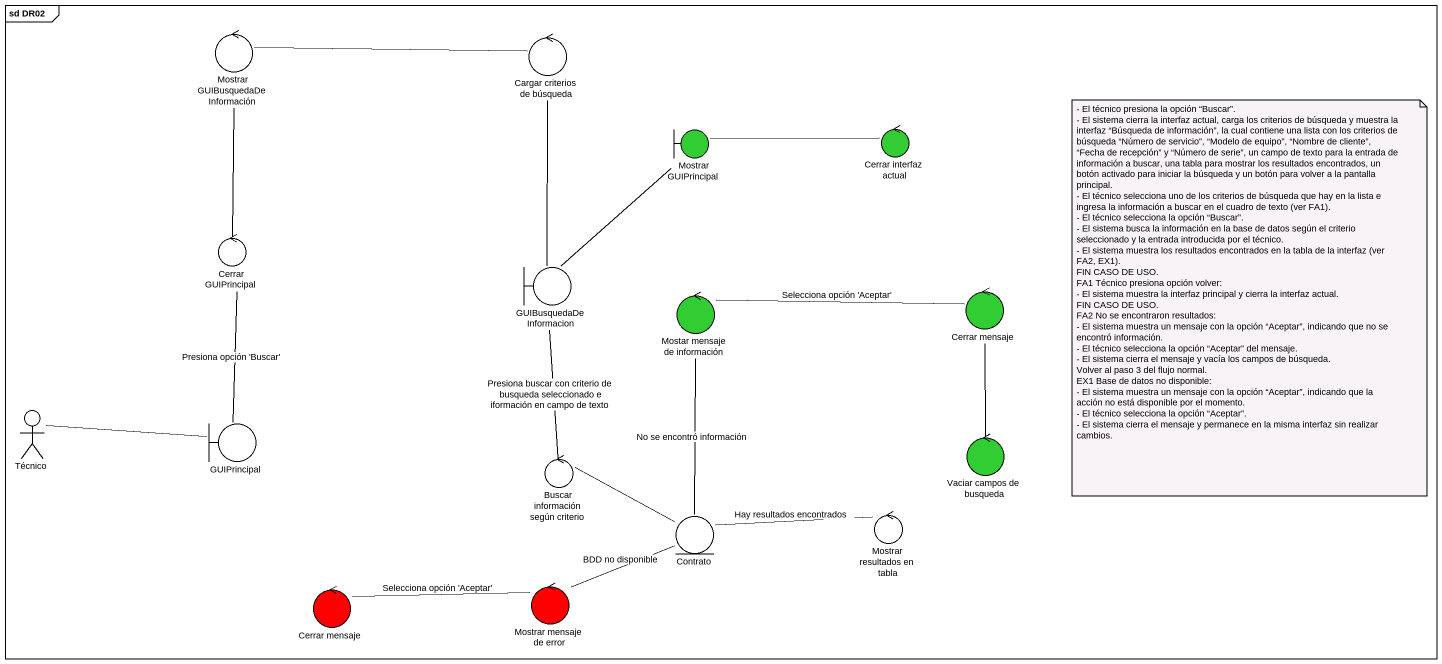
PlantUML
@startuml
mainframe sd DR02
control "Mostrar GUIBusquedaDeInformación" as Mostrar_GUIBusquedaDeInforma
control "Cargar criterios de búsqueda" as Cargar_criterios_de_búsqueda
boundary "Mostrar GUIPrincipal" as Mostrar_GUIPrincipal #32CD32
control "Cerrar interfaz actual" as Cerrar_interfaz_actual #32CD32
control "Cerrar GUIPrincipal" as Cerrar_GUIPrincipal
boundary GUIBusquedaDeInformacion
control "Mostar mensaje de información" as Mostar_mensaje_de #32CD32
control "Cerrar mensaje" as Cerrar_mensaje #32CD32
actor Técnico
boundary GUIPrincipal
control "Vaciar campos de busqueda" as Vaciar_campos_de_busqueda #32CD32
control "Buscar información según criterio" as Buscar_información_según
entity Contrato
control "Mostrar resultados en tabla" as Mostrar_resultados_en_tabla
control "Cerrar mensaje" as Cerrar_mensaje_2 #FF0000
control "Mostrar mensaje de error" as Mostrar_mensaje_de_error #FF0000
Mostrar_GUIBusquedaDeInforma -right- Cargar_criterios_de_búsqueda
Mostrar_GUIBusquedaDeInforma -- Cerrar_GUIPrincipal
Mostrar_GUIPrincipal -right- Cerrar_interfaz_actual
Cerrar_GUIPrincipal -- GUIPrincipal : Presiona opción 'Buscar'
GUIBusquedaDeInformacion -up- Cargar_criterios_de_búsqueda
GUIBusquedaDeInformacion -up- Mostrar_GUIPrincipal
GUIBusquedaDeInformacion -- Buscar_información_según : Presiona buscar con criterio de busqueda seleccionado e iformación en campo de texto
Mostar_mensaje_de -right- Cerrar_mensaje : Selecciona opción 'Aceptar'
Cerrar_mensaje -- Vaciar_campos_de_busqueda
Técnico -right- GUIPrincipal
Buscar_información_según -right- Contrato
Contrato -up- Mostar_mensaje_de : No se encontró información
Mostrar_resultados_en_tabla -left- Contrato : Hay resultados encontrados
Mostrar_mensaje_de_error -right- Contrato : BDD no disponible
Mostrar_mensaje_de_error -left- Cerrar_mensaje_2 : Selecciona opción 'Aceptar'
note as N1
  - El técnico presiona la opción “Buscar”.
  - El sistema cierra la interfaz actual, carga los criterios de búsqueda y muestra la interfaz “Búsqueda de información”, la cual contiene una lista con los criterios de búsqueda “Número de servicio”, “Modelo de equipo”, “Nombre de cliente”, “Fecha de recepción” y “Número de serie”, un campo de texto para la entrada de información a buscar, una tabla para mostrar los resultados encontrados, un botón activado para iniciar la búsqueda y un botón para volver a la pantalla principal.
  - El técnico selecciona uno de los criterios de búsqueda que hay en la lista e ingresa la información a buscar en el cuadro de texto (ver FA1).
  - El técnico selecciona la opción “Buscar”.
  - El sistema busca la información en la base de datos según el criterio seleccionado y la entrada introducida por el técnico.
  - El sistema muestra los resultados encontrados en la tabla de la interfaz (ver FA2, EX1).
  FIN CASO DE USO.
  FA1 Técnico presiona opción volver:
  - El sistema muestra la interfaz principal y cierra la interfaz actual.
  FIN CASO DE USO.
  FA2 No se encontraron resultados:
  - El sistema muestra un mensaje con la opción “Aceptar”, indicando que no se encontró información.
  - El técnico selecciona la opción “Aceptar” del mensaje.
  - El sistema cierra el mensaje y vacía los campos de búsqueda.
  Volver al paso 3 del flujo normal.
  EX1 Base de datos no disponible:
  - El sistema muestra un mensaje con la opción “Aceptar”, indicando que la acción no está disponible por el momento.
  - El técnico selecciona la opción “Aceptar”.
  - El sistema cierra el mensaje y permanece en la misma interfaz sin realizar cambios.
end note
@enduml
